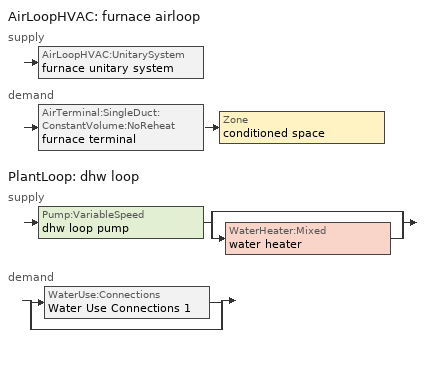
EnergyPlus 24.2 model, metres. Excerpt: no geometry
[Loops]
AirLoopHVAC 'furnace airloop'
 supply: AirLoopHVAC:UnitarySystem 'furnace unitary system'
 demand: AirTerminal:SingleDuct:ConstantVolume:NoReheat 'furnace terminal' > Zone 'conditioned space'
PlantLoop 'dhw loop'
 supply: Pump:VariableSpeed 'dhw loop pump' > split
  | bypass
  | WaterHeater:Mixed 'water heater'
 demand: split
  | WaterUse:Connections 'Water Use Connections 1'
  | bypass
[ZoneControl:Thermostat]
conditioned space Thermostat: Zone or ZoneList=conditioned space; Control Type Schedule=conditioned space Thermostat Schedule; Control 1=conditioned space temperature setpoint; Temperature Difference Between Cutout And Setpoint {deltaC}=0
[ThermostatSetpoint:DualSetpoint]
conditioned space temperature setpoint: Heating Setpoint Temperature Schedule=heating setpoint; Cooling Setpoint Temperature Schedule=cooling setpoint
[AirTerminal:SingleDuct:ConstantVolume:NoReheat]
furnace terminal: Availability Schedule=Always On Discrete; Maximum Air Flow Rate {m3/s}=0.641849
[AirLoopHVAC:UnitarySystem] Control Type=Load; Controlling Zone or Thermostat Location=conditioned space; Dehumidification Control Type=None; Availability Schedule=Always On Discrete; Fan Placement=BlowThrough; DX Heating Coil Sizing Ratio=1; Use DOAS DX Cooling Coil=No; Minimum Supply Air Temperature {C}=2; Latent Load Control=SensibleOnlyLoadControl; Cooling Supply Air Flow Rate Method=None; Heating Supply Air Flow Rate Method=SupplyAirFlowRate; No Load Supply Air Flow Rate Method=SupplyAirFlowRate; No Load Supply Air Flow Rate {m3/s}=0; No Load Supply Air Flow Rate Control Set To Low Speed=Yes; Maximum Supply Air Temperature {C}=48.8889; Maximum Outdoor Dry-Bulb Temperature for Supplemental Heater Operation {C}=21; Ancillary On-Cycle Electric Power {W}=0; Ancillary Off-Cycle Electric Power {W}=0
Name | Supply Fan | Supply Air Fan Operating Mode Schedule | Heating Coil | Heating Supply Air Flow Rate {m3/s}
unit heater unitary system | unit heater supply fan | unit heater auto fan schedule | unit heater htg coil | 0.00141584
furnace unitary system | furnace supply fan | furnace auto fan schedule | furnace htg coil | 0.641849
[Fan:SystemModel] Availability Schedule=Always On Discrete; Speed Control Method=Discrete; Electric Power Minimum Flow Rate Fraction=0.2; Design Pressure Rise {Pa}=500; Motor Efficiency=1; Motor In Air Stream Fraction=1; Design Electric Power Consumption {W}=Autosize; Design Power Sizing Method=PowerPerFlow; Electric Power Per Unit Flow Rate Per Unit Pressure {W/((m3/s)-Pa)}=1.66667; Fan Total Efficiency=0.7; Motor Loss Radiative Fraction=0; Number of Speeds=1; Speed Flow Fraction 1=1; Speed Electric Power Fraction 1=1
Name | Design Maximum Air Flow Rate {m3/s} | Electric Power Per Unit Flow Rate {W/(m3/s)}
unit heater supply fan | 0.00141584 | 1e-06
furnace supply fan | 0.641849 | 1059.44
[Coil:Heating:Fuel] Availability Schedule=Always On Discrete; On Cycle Parasitic Electric Load {W}=0; Off Cycle Parasitic Fuel Load {W}=0
Name | Fuel Type | Burner Efficiency | Nominal Capacity {W}
unit heater htg coil | OtherFuel1 | 0.5 | 0.293071
furnace htg coil | NaturalGas | 0.8 | 20800
[Zone equipment]
conditioned space: furnace terminal, unit heater unitary system
[AirLoopHVAC]
furnace airloop: Design Supply Air Flow Rate {m3/s}=0.641849; Design Return Air Flow Fraction of Supply Air Flow=1
[Sizing:System]
furnace airloop: Type of Load to Size On=Sensible; Design Outdoor Air Flow Rate {m3/s}=Autosize; Central Heating Maximum System Air Flow Ratio=0.3; Preheat Design Temperature {C}=7; Preheat Design Humidity Ratio {kgWater/kgDryAir}=0.008; Precool Design Temperature {C}=12.8; Precool Design Humidity Ratio {kgWater/kgDryAir}=0.008; Central Cooling Design Supply Air Temperature {C}=12.8; Central Heating Design Supply Air Temperature {C}=16.7; Type of Zone Sum to Use=NonCoincident; 100% Outdoor Air in Cooling=Yes; 100% Outdoor Air in Heating=Yes; Central Cooling Design Supply Air Humidity Ratio {kgWater/kgDryAir}=0.0085; Central Heating Design Supply Air Humidity Ratio {kgWater/kgDryAir}=0.008; Cooling Supply Air Flow Rate Method=DesignDay; Cooling Supply Air Flow Rate {m3/s}=0; Cooling Supply Air Flow Rate Per Floor Area {m3/s-m2}=0.00996765; Cooling Fraction of Autosized Cooling Supply Air Flow Rate=1; Cooling Supply Air Flow Rate Per Unit Cooling Capacity {m3/s-W}=3.94755e-05; Heating Supply Air Flow Rate Method=DesignDay; Heating Supply Air Flow Rate {m3/s}=0; Heating Supply Air Flow Rate Per Floor Area {m3/s-m2}=0.00996765; Heating Fraction of Autosized Heating Supply Air Flow Rate=1; Heating Fraction of Autosized Cooling Supply Air Flow Rate=1; Heating Supply Air Flow Rate Per Unit Heating Capacity {m3/s-W}=3.15882e-05; System Outdoor Air Method=ZoneSum; Zone Maximum Outdoor Air Fraction=1; Cooling Design Capacity Method=CoolingDesignCapacity; Cooling Design Capacity {W}=Autosize; Cooling Design Capacity Per Floor Area {W/m2}=234.7; Fraction of Autosized Cooling Design Capacity=1; Heating Design Capacity Method=HeatingDesignCapacity; Heating Design Capacity {W}=Autosize; Heating Design Capacity Per Floor Area {W/m2}=157; Fraction of Autosized Heating Design Capacity=1; Central Cooling Capacity Control Method=OnOff; Occupant Diversity=Autosize
[PlantLoop]
dhw loop: Fluid Type=Water; Plant Equipment Operation Scheme=dhw loop Operation Schemes; Maximum Loop Temperature {C}=100; Minimum Loop Temperature {C}=0; Maximum Loop Flow Rate {m3/s}=0.01; Minimum Loop Flow Rate {m3/s}=0; Plant Loop Volume {m3}=0.003; Load Distribution Scheme=Optimal; Plant Loop Demand Calculation Scheme=SingleSetpoint; Common Pipe Simulation=None
[Sizing:Plant]
dhw loop: Loop Type=Heating; Design Loop Exit Temperature {C}=56; Loop Design Temperature Difference {deltaC}=5.55556; Sizing Option=NonCoincident; Zone Timesteps in Averaging Window=1; Coincident Sizing Factor Mode=None
[Pump:VariableSpeed]
dhw loop pump: Design Maximum Flow Rate {m3/s}=0.01; Design Pump Head {Pa}=1; Design Power Consumption {W}=0; Motor Efficiency=0.85; Fraction of Motor Inefficiencies to Fluid Stream=0; Coefficient 1 of the Part Load Performance Curve=0; Coefficient 2 of the Part Load Performance Curve=1; Coefficient 3 of the Part Load Performance Curve=0; Coefficient 4 of the Part Load Performance Curve=0; Design Minimum Flow Rate {m3/s}=0; Pump Control Type=Intermittent; Skin Loss Radiative Fraction=0.5; Design Power Sizing Method=PowerPerFlowPerPressure; Design Electric Power per Unit Flow Rate {W/(m3/s)}=348701.1; Design Shaft Power per Unit Flow Rate per Unit Head {W/((m3/s)-Pa)}=1.28205; Design Minimum Flow Rate Fraction=0
[WaterHeater:Mixed]
water heater: Tank Volume {m3}=0.143846; Setpoint Temperature Schedule=water heater setpoint; Deadband Temperature Difference {deltaC}=2; Maximum Temperature Limit {C}=99; Heater Control Type=Cycle; Heater Maximum Capacity {W}=10550.6; Heater Minimum Capacity {W}=0; Heater Ignition Minimum Flow Rate {m3/s}=0; Heater Ignition Delay {s}=0; Heater Fuel Type=NaturalGas; Heater Thermal Efficiency=0.765834; Off Cycle Parasitic Fuel Consumption Rate {W}=0; Off Cycle Parasitic Fuel Type=Electricity; Off Cycle Parasitic Heat Fraction to Tank=0; On Cycle Parasitic Fuel Consumption Rate {W}=0; On Cycle Parasitic Fuel Type=Electricity; On Cycle Parasitic Heat Fraction to Tank=0; Ambient Temperature Indicator=Zone; Ambient Temperature Zone=conditioned space; Off Cycle Loss Coefficient to Ambient Temperature {W/K}=5.10624; Off Cycle Loss Fraction to Zone=0.64; On Cycle Loss Coefficient to Ambient Temperature {W/K}=5.10624; On Cycle Loss Fraction to Zone=1; Use Side Effectiveness=1; Source Side Effectiveness=1; Use Side Design Flow Rate {m3/s}=Autosize; Source Side Design Flow Rate {m3/s}=Autosize; Indirect Water Heating Recovery Time {hr}=1.5; Source Side Flow Control Mode=IndirectHeatPrimarySetpoint
[WaterHeater:Sizing]
water heater: Design Mode=PeakDraw; Time Storage Can Meet Peak Draw {hr}=0.538503; Time for Tank Recovery {hr}=0; Nominal Tank Volume for Autosizing Plant Connections {m3}=1
[SetpointManager:Scheduled]
Setpoint Manager Scheduled 1: Control Variable=Temperature; Schedule=dhw temp
[WaterUse:Connections]
Water Use Connections 1: Drain Water Heat Exchanger Type=None; Drain Water Heat Exchanger Destination=Plant; Water Use Equipment Name 1=dhw fixtures; Water Use Equipment Name 2=dhw distribution waste; Water Use Equipment Name 3=clothes washer; Water Use Equipment Name 4=dishwasher
[WaterUse:Equipment]
Name | Peak Flow Rate {m3/s} | Flow Rate Fraction Schedule | Target Temperature Schedule
dhw fixtures | 2.41897e-06 | dhw fixtures schedule | mixed water temperature schedule
dhw distribution waste | 7.3333e-07 | dhw fixtures schedule | mixed water temperature schedule
clothes washer | 9.69919e-07 | clothes washer schedule
dishwasher | 2.90872e-07 | dishwasher schedule
[PlantEquipmentOperationSchemes]
dhw loop Operation Schemes: Control Scheme Object Type 1=PlantEquipmentOperation:HeatingLoad; Control Scheme Name 1=dhw loop Heating Operation Scheme; Control Scheme Schedule Name 1=Always On Discrete
[PlantEquipmentOperation:HeatingLoad]
dhw loop Heating Operation Scheme: Load Range Lower Limit 1 {W}=0; Load Range Upper Limit 1 {W}=1000000000; Range Equipment List Name 1=dhw loop Heating Equipment List
[PlantEquipmentList]
dhw loop Heating Equipment List: WaterHeater:Mixed, water heater
[EnergyManagementSystem:InternalVariable]
furnace_airloop_max_sup_fan_mfr: Internal Data Index Key=furnace supply fan; Internal Data Type=Fan Maximum Mass Flow Rate
[EnergyManagementSystem:Sensor]
Name | Output:Variable or Output:Meter Index Key | Output:Variable or Output:Meter
conditioned_space_clg_unmet_s | conditioned space | Zone Cooling Setpoint Not Met Time
conditioned_space_htg_unmet_s | conditioned space | Zone Heating Setpoint Not Met Time
dhw_loss | water heater | Water Heater Heat Loss Energy
dhw_rtf | water heater | Water Heater Runtime Fraction
fridge_tin_s; tin_s; tin_s_1 | conditioned space | Zone Mean Air Temperature
furnace_airloop_Fan_RTF_s | furnace supply fan | Fan Runtime Fraction
furnace_htg_coil_s | furnace htg coil | Heating Coil Heating Energy
furnace_supply_fan_s | furnace supply fan | Fan Electricity Energy
ig_ee_conv_1 | clothes washer | Electric Equipment Convective Heating Energy
ig_ee_conv_3 | dishwasher | Electric Equipment Convective Heating Energy
ig_ee_rad_1 | clothes washer | Electric Equipment Radiant Heating Energy
ig_ee_rad_3 | dishwasher | Electric Equipment Radiant Heating Energy
tout_s | conditioned space | Zone Outdoor Air Drybulb Temperature
unit_heater_htg_coil_s | unit heater htg coil | Heating Coil Heating Energy
unit_heater_supply_fan_s | unit heater supply fan | Fan Electricity Energy
water_heater_energy | water heater | Water Heater NaturalGas Rate
water_heater_off_cycle_parasitic | water heater | Water Heater Off Cycle Parasitic Electricity Rate
water_heater_on_cycle_parasitic | water heater | Water Heater On Cycle Parasitic Electricity Rate
win_s | conditioned space | Zone Air Humidity Ratio
[EnergyManagementSystem:Program]
component_loads_program: Set loads_htg_walls = 0; Set loads_htg_rim_joists = 0; Set loads_htg_foundation_walls = 0; Set loads_htg_floors = 0; Set loads_htg_slabs = 0; Set loads_htg_ceilings = 0; Set loads_htg_roofs = 0; Set loads_htg_windows_conduction = 0; Set loads_htg_windows_solar = 0; Set loads_htg_doors = 0; Set loads_htg_skylights_conduction = 0; Set loads_htg_skylights_solar = 0; Set loads_htg_internal_mass = 0; Set loads_htg_intgains = 0; Set loads_htg_lighting = 0; Set loads_htg_infil = 0; Set loads_htg_mechvent = 0; Set loads_htg_natvent = 0; Set loads_htg_whf = 0; Set loads_htg_ducts = 0; Set loads_clg_walls = 0; Set loads_clg_rim_joists = 0; Set loads_clg_foundation_walls = 0; Set loads_clg_floors = 0; Set loads_clg_slabs = 0; Set loads_clg_ceilings = 0; Set loads_clg_roofs = 0; Set loads_clg_windows_conduction = 0; Set loads_clg_windows_solar = 0; Set loads_clg_doors = 0; Set loads_clg_skylights_conduction = 0; Set loads_clg_skylights_solar = 0; Set loads_clg_internal_mass = 0; Set loads_clg_intgains = 0; Set loads_clg_lighting = 0; Set loads_clg_infil = 0; Set loads_clg_mechvent = 0; Set loads_clg_natvent = 0; Set loads_clg_whf = 0; Set loads_clg_ducts = 0; Set hr_walls = 0; Set hr_walls = hr_walls + s_conv_9 + s_ig_9 + s_sol_9 + s_lgt_9 + s_surf_9; Set hr_walls = hr_walls + s_conv_10 + s_ig_10 + s_sol_10 + s_lgt_10 + s_surf_10; Set hr_walls = hr_walls + s_conv_11 + s_ig_11 + s_sol_11 + s_lgt_11 + s_surf_11; Set hr_walls = hr_walls + s_conv_12 + s_ig_12 + s_sol_12 + s_lgt_12 + s_surf_12; Set hr_rim_joists = 0; Set hr_rim_joists = hr_rim_joists + s_conv_4 + s_ig_4 + s_sol_4 + s_lgt_4 + s_surf_4; Set hr_rim_joists = hr_rim_joists + s_conv_5 + s_ig_5 + s_sol_5 + s_lgt_5 + s_surf_5; Set hr_rim_joists = hr_rim_joists + s_conv_6 + s_ig_6 + s_sol_6 + s_lgt_6 + s_surf_6; Set hr_rim_joists = hr_rim_joists + s_conv_7 + s_ig_7 + s_sol_7 + s_lgt_7 + s_surf_7; Set hr_foundation_walls = 0; Set hr_foundation_walls = hr_foundation_walls + s_conv_1 + s_ig_1 + s_sol_1 + s_lgt_1 + s_surf_1; Set hr_floors = 0; Set hr_slabs = 0; Set hr_slabs = hr_slabs + s_conv_8 + s_ig_8 + s_sol_8 + s_lgt_8 + s_surf_8; Set hr_ceilings = 0; Set hr_ceilings = hr_ceilings + s_conv + s_ig + s_sol + s_lgt + s_surf; Set hr_roofs = 0; Set hr_windows_conduction = 0; Set hr_windows_conduction = hr_windows_conduction + ss_conv_1; Set hr_windows_conduction = hr_windows_conduction + ss_ig_1; Set hr_windows_conduction = hr_windows_conduction + ss_surf_1; Set hr_windows_conduction = hr_windows_conduction + ss_conv_2; Set hr_windows_conduction = hr_windows_conduction + ss_ig_2; Set hr_windows_conduction = hr_windows_conduction + ss_surf_2; Set hr_windows_conduction = hr_windows_conduction + ss_conv_3; Set hr_windows_conduction = hr_windows_conduction + ss_ig_3; Set hr_windows_conduction = hr_windows_conduction + ss_surf_3; Set hr_windows_conduction = hr_windows_conduction + ss_conv_4; Set hr_windows_conduction = hr_windows_conduction + ss_ig_4; Set hr_windows_conduction = hr_windows_conduction + ss_surf_4; Set hr_windows_conduction = hr_windows_conduction + ss_conv_5; Set hr_windows_conduction = hr_windows_conduction + ss_ig_5; Set hr_windows_conduction = hr_windows_conduction + ss_surf_5; Set hr_windows_conduction = hr_windows_conduction + ss_conv_6; Set hr_windows_conduction = hr_windows_conduction + ss_ig_6; Set hr_windows_conduction = hr_windows_conduction + ss_surf_6; Set hr_windows_conduction = hr_windows_conduction + ss_conv_7; Set hr_windows_conduction = hr_windows_conduction + ss_ig_7; Set hr_windows_conduction = hr_windows_conduction + ss_surf_7; Set hr_windows_conduction = hr_windows_conduction + ss_conv_8; Set hr_windows_conduction = hr_windows_conduction + ss_ig_8; Set hr_windows_conduction = hr_windows_conduction + ss_surf_8; Set hr_windows_solar = 0; Set hr_windows_solar = hr_windows_solar - ss_trans_in * ZoneTimestep * 3600 + ss_back_out * ZoneTimestep * 3600 + ss_trans_out * ZoneTimestep * 3600; Set hr_windows_solar = hr_windows_solar - ss_trans_in_1 * ZoneTimestep * 3600 + ss_back_out_1 * ZoneTimestep * 3600 + ss_trans_out_1 * ZoneTimestep * 3600; Set hr_windows_solar = hr_windows_solar - ss_trans_in_2 * ZoneTimestep * 3600 + ss_back_out_2 * ZoneTimestep * 3600 + ss_trans_out_2 * ZoneTimestep * 3600; Set hr_windows_solar = hr_windows_solar - ss_trans_in_3 * ZoneTimestep * 3600 + ss_back_out_3 * ZoneTimestep * 3600 + ss_trans_out_3 * ZoneTimestep * 3600; Set hr_windows_solar = hr_windows_solar - ss_trans_in_4 * ZoneTimestep * 3600 + ss_back_out_4 * ZoneTimestep * 3600 + ss_trans_out_4 * ZoneTimestep * 3600; Set hr_windows_solar = hr_windows_solar - ss_trans_in_5 * ZoneTimestep * 3600 + ss_back_out_5 * ZoneTimestep * 3600 + ss_trans_out_5 * ZoneTimestep * 3600; Set hr_windows_solar = hr_windows_solar - ss_trans_in_6 * ZoneTimestep * 3600 + ss_back_out_6 * ZoneTimestep * 3600 + ss_trans_out_6 * ZoneTimestep * 3600; Set hr_windows_solar = hr_windows_solar - ss_trans_in_7 * ZoneTimestep * 3600 + ss_back_out_7 * ZoneTimestep * 3600 + ss_trans_out_7 * ZoneTimestep * 3600; Set hr_doors = 0; Set hr_doors = hr_doors + ss_sol; Set hr_doors = hr_doors + ss_lgt; Set hr_doors = hr_doors + ss_conv; Set hr_doors = hr_doors + ss_ig; Set hr_doors = hr_doors + ss_surf; Set hr_skylights_conduction = 0; Set hr_skylights_solar = 0; Set hr_internal_mass = 0; Set hr_internal_mass = hr_internal_mass + s_conv_2 + s_ig_2 + s_sol_2 + s_lgt_2 + s_surf_2; Set hr_internal_mass = hr_internal_mass + s_conv_3 + s_ig_3 + s_sol_3 + s_lgt_3 + s_surf_3; Set hr_internal_mass = hr_internal_mass + im_conv + im_ig + im_sol + im_lgt + im_surf; Set hr_internal_mass = hr_internal_mass + im_conv_1 + im_ig_1 + im_sol_1 + im_lgt_1 + im_surf_1; Set hr_intgains = 0; Set hr_intgains = hr_intgains - ig_ee_conv - ig_ee_rad - ig_ee_conv_1 - ig_ee_rad_1 - ig_ee_conv_2 - ig_ee_rad_2 - ig_ee_conv_3 - ig_ee_rad_3 - ig_ee_conv_4 - ig_ee_rad_4 - ig_ee_conv_5 - ig_ee_rad_5 - ig_ee_conv_6 - ig_ee_rad_6 - ig_oe_conv - ig_oe_rad - ig_oe_conv_1 - ig_oe_rad_1 - ig_oe_conv_2 - ig_oe_rad_2 - ig_oe_conv_3 - ig_oe_rad_3 - ig_oe_conv_4 - ig_oe_rad_4 - ig_ppl_conv - ig_ppl_rad; Set hr_lighting = 0; Set hr_lighting = hr_lighting - ig_lgt_conv - ig_lgt_rad - ig_lgt_vis; Set hr_infil = 0; Set hr_infil = hr_infil - airflow_gain + airflow_loss; Set hr_natvent = 0; Set hr_natvent = hr_natvent - airflow_gain_1 + airflow_loss_1; Set hr_whf = 0; Set hr_whf = hr_whf - airflow_gain_2 + airflow_loss_2; Set hr_mechvent = 0; Set hr_mechvent = hr_mechvent - mv_conv - mv_rad - mv_conv_1 - mv_rad_1 - mv_conv_2 - mv_rad_2 - mv_conv_3 - mv_rad_3; Set hr_ducts = 0; Set hr_intgains = hr_intgains + dhw_loss * (0.64*(1-dhw_rtf) + 1.0*dhw_rtf); Set htg_mode = 0; Set clg_mode = 0; If (htg_load_cond > 0); Set htg_mode = 1.0; ElseIf (clg_load_cond > 0); Set clg_mode = 0.0; Else; Set htg_season = 0; Set clg_season = 0; If ((DayOfYear >= 1) && (DayOfYear <= 365)); Set clg_season = 1; EndIf; If ((DayOfYear >= 1) && (DayOfYear <= 365)); Set htg_season = 1; EndIf; If ((airflow_gain_1 <> 0) || (airflow_loss_1 <> 0)) && (clg_season == 1); Set clg_mode = 0.0; ElseIf ((airflow_gain_2 <> 0) || (airflow_loss_2 <> 0)) && (clg_season == 1); Set clg_mode = 0.0; Else; Set Tmid_setpoint = (htg_sp_s_1 + clg_sp_s_1) / 2; If (tin_s_1 > Tmid_setpoint) && (clg_season == 1); Set clg_mode = 0.0; ElseIf (tin_s_1 < Tmid_setpoint) && (htg_season == 1); Set htg_mode = 1.0; EndIf; EndIf; EndIf; Set loads_htg_walls = loads_htg_walls + (hr_walls * htg_mode * 1); Set loads_htg_rim_joists = loads_htg_rim_joists + (hr_rim_joists * htg_mode * 1); Set loads_htg_foundation_walls = loads_htg_foundation_walls + (hr_foundation_walls * htg_mode * 1); Set loads_htg_floors = loads_htg_floors + (hr_floors * htg_mode * 1); Set loads_htg_slabs = loads_htg_slabs + (hr_slabs * htg_mode * 1); Set loads_htg_ceilings = loads_htg_ceilings + (hr_ceilings * htg_mode * 1); Set loads_htg_roofs = loads_htg_roofs + (hr_roofs * htg_mode * 1); Set loads_htg_windows_conduction = loads_htg_windows_conduction + (hr_windows_conduction * htg_mode * 1); Set loads_htg_windows_solar = loads_htg_windows_solar + (hr_windows_solar * htg_mode * 1); Set loads_htg_doors = loads_htg_doors + (hr_doors * htg_mode * 1); Set loads_htg_skylights_conduction = loads_htg_skylights_conduction + (hr_skylights_conduction * htg_mode * 1); Set loads_htg_skylights_solar = loads_htg_skylights_solar + (hr_skylights_solar * htg_mode * 1); Set loads_htg_internal_mass = loads_htg_internal_mass + (hr_internal_mass * htg_mode * 1); Set loads_htg_intgains = loads_htg_intgains + (hr_intgains * htg_mode * 1); Set loads_htg_lighting = loads_htg_lighting + (hr_lighting * htg_mode * 1); Set loads_htg_infil = loads_htg_infil + (hr_infil * htg_mode * 1); Set loads_htg_mechvent = loads_htg_mechvent + (hr_mechvent * htg_mode * 1); Set loads_htg_natvent = loads_htg_natvent + (hr_natvent * htg_mode * 1); Set loads_htg_whf = loads_htg_whf + (hr_whf * htg_mode * 1); Set loads_htg_ducts = loads_htg_ducts + (hr_ducts * htg_mode * 1); Set loads_clg_walls = loads_clg_walls + (-hr_walls * clg_mode * 1); Set loads_clg_rim_joists = loads_clg_rim_joists + (-hr_rim_joists * clg_mode * 1); Set loads_clg_foundation_walls = loads_clg_foundation_walls + (-hr_foundation_walls * clg_mode * 1); Set loads_clg_floors = loads_clg_floors + (-hr_floors * clg_mode * 1); Set loads_clg_slabs = loads_clg_slabs + (-hr_slabs * clg_mode * 1); Set loads_clg_ceilings = loads_clg_ceilings + (-hr_ceilings * clg_mode * 1); Set loads_clg_roofs = loads_clg_roofs + (-hr_roofs * clg_mode * 1); Set loads_clg_windows_conduction = loads_clg_windows_conduction + (-hr_windows_conduction * clg_mode * 1); Set loads_clg_windows_solar = loads_clg_windows_solar + (-hr_windows_solar * clg_mode * 1); Set loads_clg_doors = loads_clg_doors + (-hr_doors * clg_mode * 1); Set loads_clg_skylights_conduction = loads_clg_skylights_conduction + (-hr_skylights_conduction * clg_mode * 1); Set loads_clg_skylights_solar = loads_clg_skylights_solar + (-hr_skylights_solar * clg_mode * 1); Set loads_clg_internal_mass = loads_clg_internal_mass + (-hr_internal_mass * clg_mode * 1); Set loads_clg_intgains = loads_clg_intgains + (-hr_intgains * clg_mode * 1); Set loads_clg_lighting = loads_clg_lighting + (-hr_lighting * clg_mode * 1); Set loads_clg_infil = loads_clg_infil + (-hr_infil * clg_mode * 1); Set loads_clg_mechvent = loads_clg_mechvent + (-hr_mechvent * clg_mode * 1); Set loads_clg_natvent = loads_clg_natvent + (-hr_natvent * clg_mode * 1); Set loads_clg_whf = loads_clg_whf + (-hr_whf * clg_mode * 1); Set loads_clg_ducts = loads_clg_ducts + (-hr_ducts * clg_mode * 1)
[Schedule:Constant]
Name | Hourly Value
Always On Discrete | 1
unit heater auto fan schedule; furnace auto fan schedule | 0
dhw temp; water heater setpoint | 56
mixed water temperature schedule | 40.5556
[Schedule:Day:Interval]
clothes washer schedule day: No, 01:00, 0.104651, 02:00, 0.0813953, 04:00, 0.0465116, 05:00, 0.0813953, 06:00, 0.127907, 07:00, 0.255814, 08:00, 0.569767, 09:00, 0.848837, 10:00, 1, 11:00, 0.976744, 12:00, 0.872093, 13:00, 0.77907, 14:00, 0.697674, 15:00, 0.569767, 16:00, 0.593023, 17:00, 0.581395, 21:00, 0.569767, 22:00, 0.546512, 23:00, 0.372093, 24:00, 0.197674
clothes washer schedule default day; dishwasher schedule default day; heating setpoint default day; cooling setpoint default day; dhw fixtures schedule default day: No, 24:00, 0
dishwasher schedule day: No, 01:00, 0.135135, 02:00, 0.0630631, 03:00, 0.045045, 05:00, 0.027027, 06:00, 0.0900901, 07:00, 0.18018, 08:00, 0.279279, 09:00, 0.522523, 10:00, 0.585586, 11:00, 0.504505, 12:00, 0.432432, 13:00, 0.378378, 14:00, 0.414414, 15:00, 0.324324, 17:00, 0.342342, 18:00, 0.441441, 19:00, 0.783784, 20:00, 1, 21:00, 0.810811, 22:00, 0.603604, 23:00, 0.396396, 24:00, 0.279279
heating setpoint day: No, 24:00, 21
cooling setpoint day: No, 24:00, 25
dhw fixtures schedule day: No, 01:00, 0.139535, 02:00, 0.0697674, 03:00, 0.0465116, 04:00, 0.0581395, 05:00, 0.116279, 06:00, 0.395349, 07:00, 0.906977, 08:00, 1, 09:00, 0.930233, 10:00, 0.77907, 11:00, 0.651163, 12:00, 0.546512, 13:00, 0.465116, 14:00, 0.406977, 15:00, 0.383721, 16:00, 0.360465, 17:00, 0.44186, 18:00, 0.593023, 20:00, 0.697674, 21:00, 0.639535, 22:00, 0.55814, 23:00, 0.44186, 24:00, 0.302326
[Schedule:Week:Daily]
clothes washer schedule Week Rule - Jan1-Dec31: clothes washer schedule day, clothes washer schedule day, clothes washer schedule day, clothes washer schedule day, clothes washer schedule day, clothes washer schedule day, clothes washer schedule day, clothes washer schedule default day, clothes washer schedule default day, clothes washer schedule default day, clothes washer schedule default day, clothes washer schedule default day
dishwasher schedule Week Rule - Jan1-Dec31: dishwasher schedule day, dishwasher schedule day, dishwasher schedule day, dishwasher schedule day, dishwasher schedule day, dishwasher schedule day, dishwasher schedule day, dishwasher schedule default day, dishwasher schedule default day, dishwasher schedule default day, dishwasher schedule default day, dishwasher schedule default day
heating setpoint Week Rule - Jan1-Dec31: heating setpoint day, heating setpoint day, heating setpoint day, heating setpoint day, heating setpoint day, heating setpoint day, heating setpoint day, heating setpoint default day, heating setpoint default day, heating setpoint default day, heating setpoint default day, heating setpoint default day
cooling setpoint Week Rule - Jan1-Dec31: cooling setpoint day, cooling setpoint day, cooling setpoint day, cooling setpoint day, cooling setpoint day, cooling setpoint day, cooling setpoint day, cooling setpoint default day, cooling setpoint default day, cooling setpoint default day, cooling setpoint default day, cooling setpoint default day
dhw fixtures schedule Week Rule - Jan1-Dec31: dhw fixtures schedule day, dhw fixtures schedule day, dhw fixtures schedule day, dhw fixtures schedule day, dhw fixtures schedule day, dhw fixtures schedule day, dhw fixtures schedule day, dhw fixtures schedule default day, dhw fixtures schedule default day, dhw fixtures schedule default day, dhw fixtures schedule default day, dhw fixtures schedule default day
[Schedule:Year]
clothes washer schedule: clothes washer schedule Week Rule - Jan1-Dec31, 1, 1, 12, 31
dishwasher schedule: dishwasher schedule Week Rule - Jan1-Dec31, 1, 1, 12, 31
heating setpoint: heating setpoint Week Rule - Jan1-Dec31, 1, 1, 12, 31
cooling setpoint: cooling setpoint Week Rule - Jan1-Dec31, 1, 1, 12, 31
dhw fixtures schedule: dhw fixtures schedule Week Rule - Jan1-Dec31, 1, 1, 12, 31
[Schedule:Compact]
conditioned space Thermostat Schedule: Through: 12/31, For: AllDays, Until: 24:00, 4
